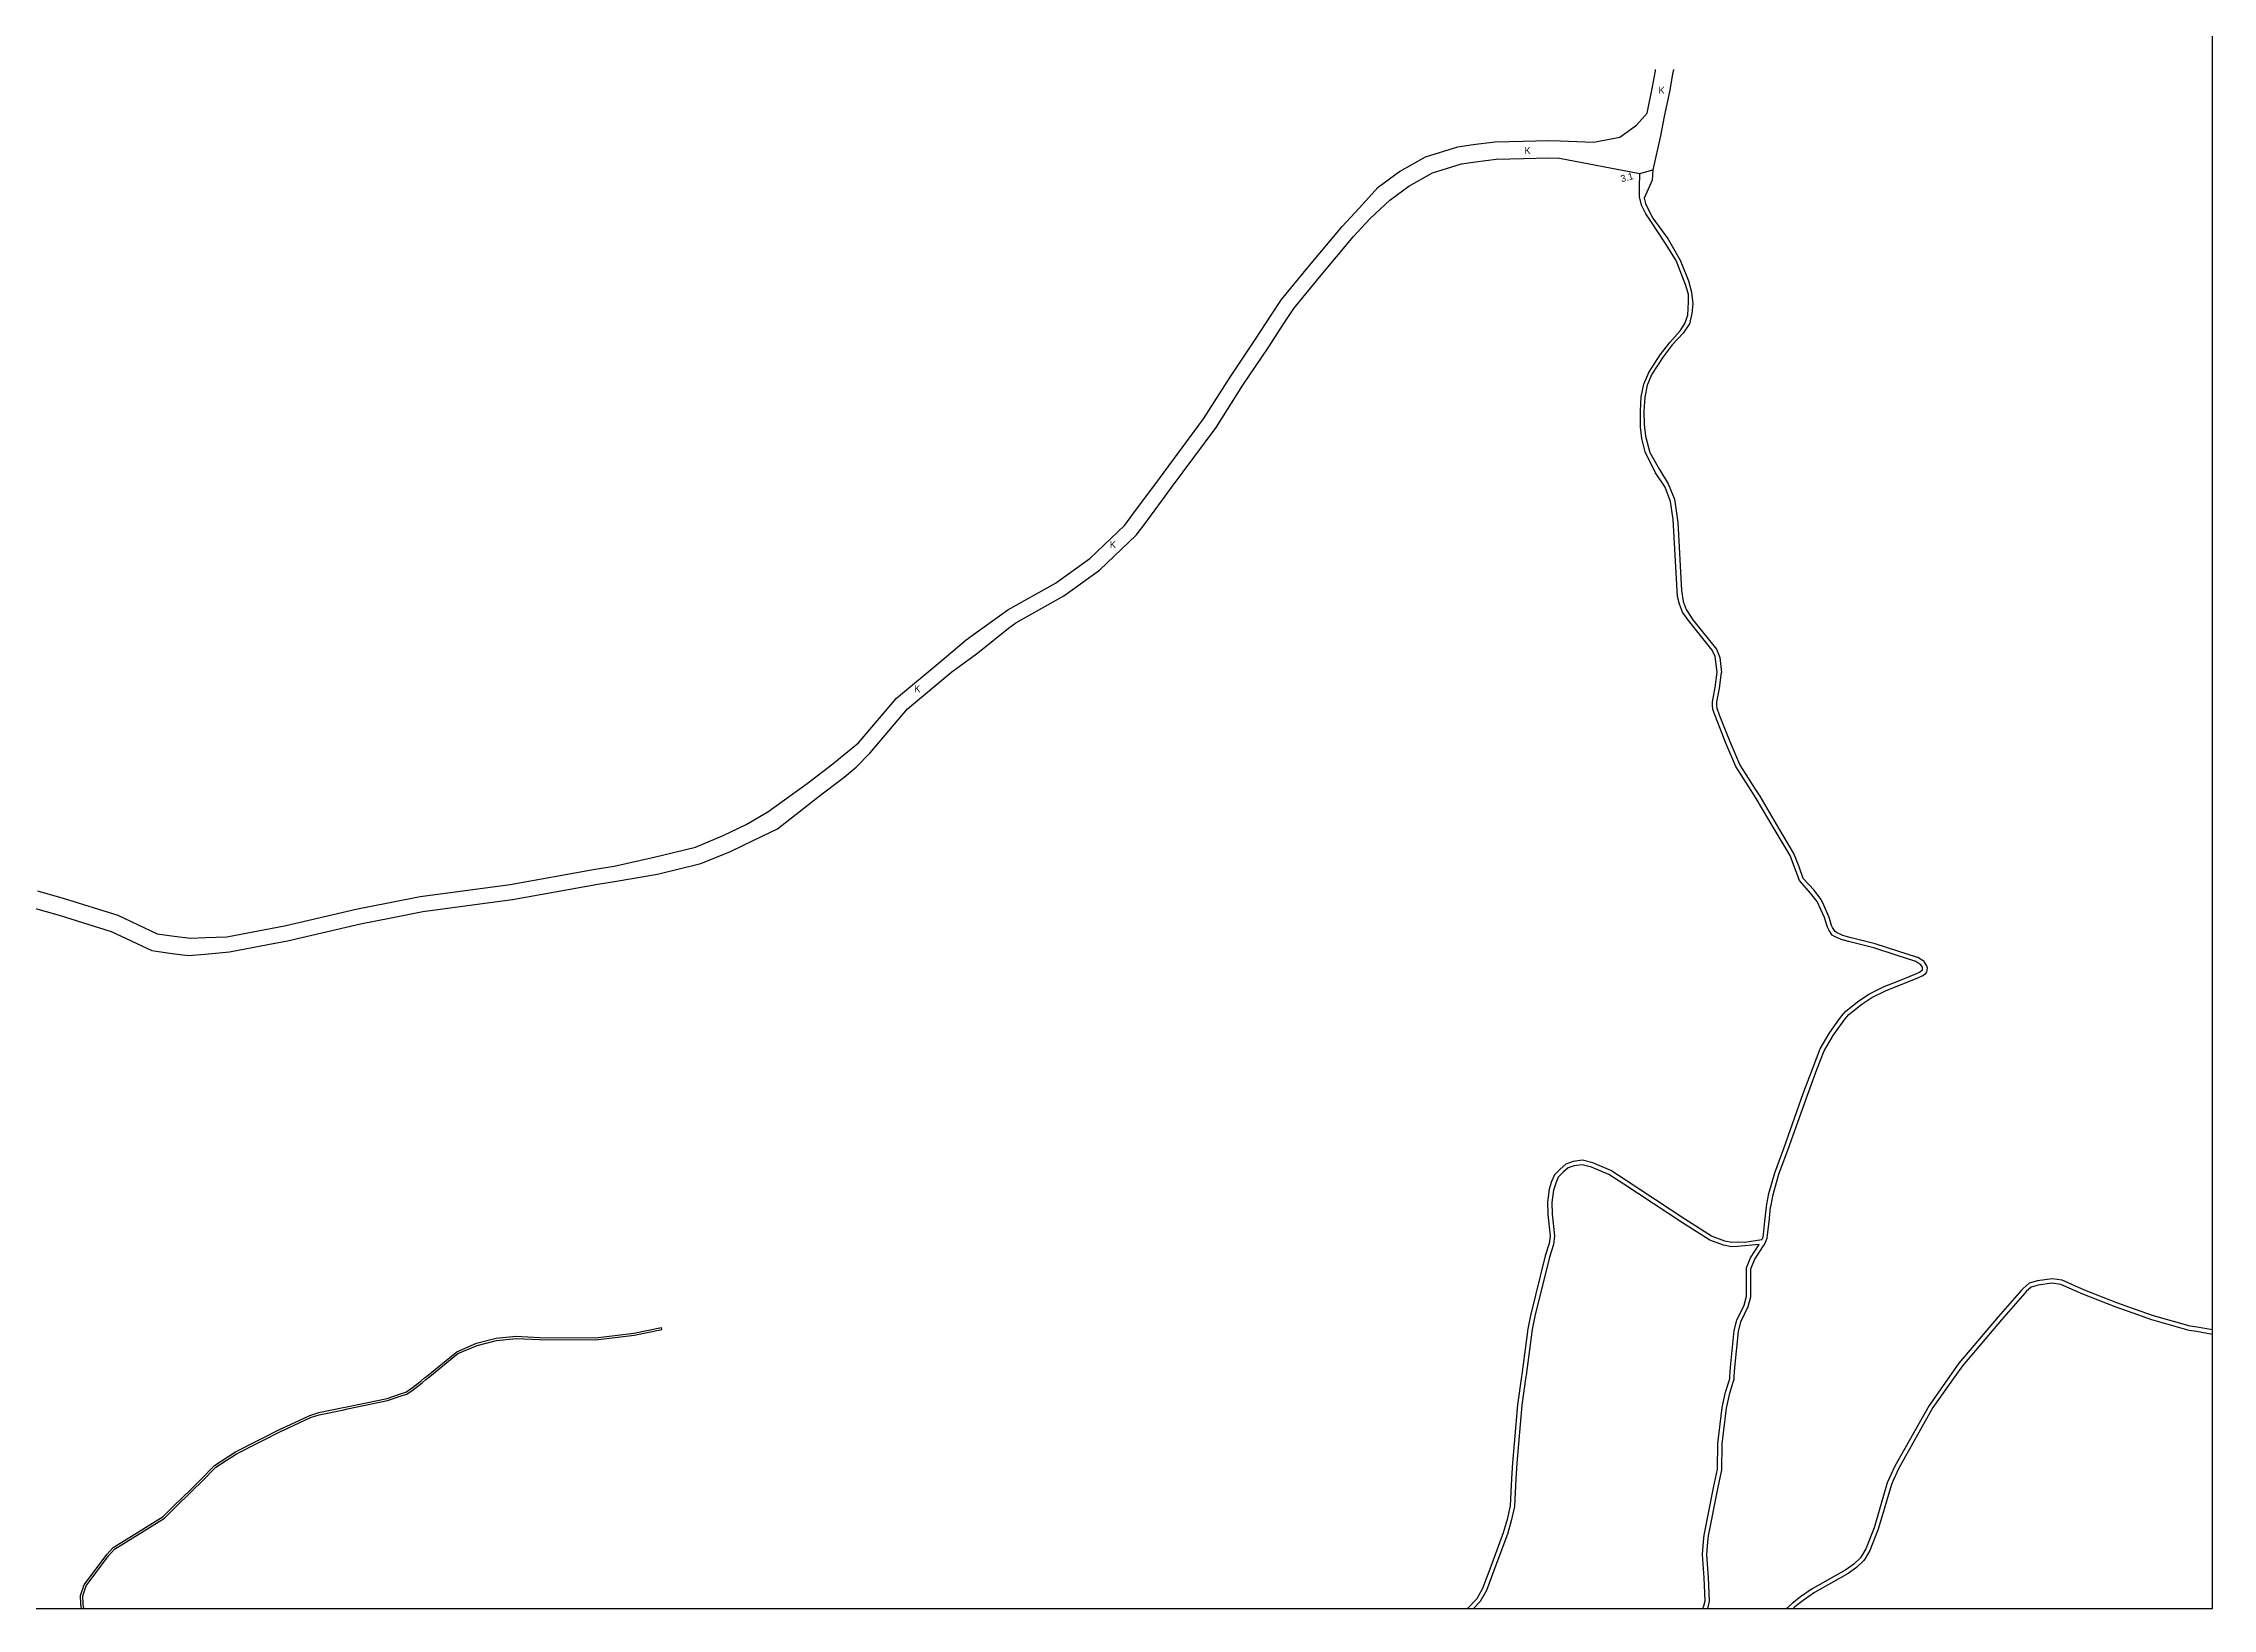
# Model space of a CAD drawing. Header units: metres. Extents: x 4000 to 8000, y -96000 to -93000.
# Drawn here: x 7502.2 to 8000, y -96000 to -95640.7 of the extents above; entities that cross this region are included whole.
import ezdxf

# ---------------------------------------------------------------- set-up
doc = ezdxf.new("R2010")
doc.units = ezdxf.units.M
doc.header["$LTSCALE"] = 2.5
for name, color, linetype in [('図郭', 7, 'Continuous'), ('幅員', 7, 'Continuous'), ('舗装', 7, 'Continuous'), ('道路', 7, 'Continuous')]:
    doc.layers.add(name, color=color, linetype=linetype)
doc.styles.get("Standard").update_dxf_attribs({"font": ''})
doc.styles.get('Standard').set_extended_font_data('@MS PGothic')

msp = doc.modelspace()

# ---------------------------------------------------------------- linework, layer by layer
at = {"layer": '図郭'}
msp.add_lwpolyline([(7200, -96000), (8000, -96000), (8000, -95400), (7200, -95400)], close=True, dxfattribs=at)
at = {"layer": '幅員'}
msp.add_lwpolyline([(7868.58, -95670.63), (7871.56, -95669.79)], dxfattribs=at)
at = {"layer": '道路'}
for points in [[(7500.82, -95835.22), (7506.98, -95837.02), (7519.26, -95840.83), (7528.29, -95845.11), (7532.25, -95845.66), (7535.93, -95846.12), (7539.38, -95845.92), (7544.28, -95845.78), (7553.07, -95844.14), (7557.52, -95843.31), (7574.27, -95839.41), (7581.3, -95838.01), (7588.69, -95836.55), (7605.34, -95834.3), (7609.32, -95833.77), (7628.82, -95830.3), (7633.18, -95829.56), (7642.34, -95827.51), (7651.82, -95825.19), (7658.22, -95822.54), (7663.47, -95820.01), (7668.45, -95817.12), (7677.47, -95810.62), (7683.35, -95806.09), (7686, -95803.92), (7689.23, -95801.28), (7697.96, -95791.03), (7708.47, -95782.27), (7713.96, -95777.63), (7717.02, -95775.43), (7721.65, -95772.09), (7723.5, -95770.76), (7734.49, -95764.6), (7742.34, -95758.94), (7750.35, -95751.31), (7752.2, -95748.81), (7758.3, -95740.6), (7768.44, -95726.9), (7774.54, -95717.31), (7780.36, -95708.66), (7783.96, -95703.09), (7786.35, -95699.51), (7792.35, -95692.17), (7800.25, -95682.78), (7804.12, -95678.58), (7808.54, -95673.76), (7813.37, -95670.17), (7819.39, -95666.78), (7826.76, -95664.48), (7830.28, -95663.97), (7835.26, -95663.32), (7841.77, -95663.16), (7847.61, -95663), (7850.24, -95663.1), (7857.89, -95663.37), (7863.99, -95662.24), (7867.82, -95659.49), (7870.25, -95656.74), (7871.49, -95650.72), (7872.14, -95647.03), (7872.19, -95646.73)], [(7876.25, -95646.73), (7876.08, -95647.72), (7875.42, -95651.47), (7874.17, -95657.51), (7873.29, -95661.99), (7871.56, -95669.79)], [(7499.88, -95839.12), (7505.86, -95840.86), (7517.8, -95844.56), (7527.13, -95848.98), (7531.73, -95849.63), (7535.45, -95850.1), (7539.36, -95849.78), (7544.92, -95849.22), (7553.72, -95847.58), (7558.24, -95846.73), (7575.01, -95842.83), (7581.98, -95841.45), (7589.27, -95840), (7605.81, -95837.77), (7609.86, -95837.23), (7629.42, -95833.75), (7633.76, -95833.01), (7643.15, -95831.43), (7653.06, -95829), (7659.86, -95826.19), (7665.21, -95823.61), (7670.71, -95821.01), (7679.92, -95813.78), (7685.95, -95809.14), (7688.74, -95806.84), (7691.9, -95803.55), (7700.49, -95793.47), (7710.68, -95784.99), (7716.3, -95780.88), (7717.02, -95780.3), (7723.7, -95774.93), (7725.39, -95773.71), (7736.37, -95767.56), (7744.58, -95761.64), (7752.98, -95753.64), (7755.01, -95750.9), (7761.11, -95742.69), (7771.32, -95728.88), (7777.47, -95719.22), (7783.28, -95710.58), (7786.86, -95705.04), (7789.17, -95701.6), (7795.05, -95694.4), (7802.88, -95685.09), (7806.7, -95680.94), (7811.17, -95676.72), (7815.56, -95673.53), (7820.99, -95670.47), (7827.64, -95668.39), (7830.82, -95667.93), (7835.57, -95667.31), (7841.87, -95667.16), (7847.59, -95667), (7850.09, -95667.1), (7868.58, -95670.63)], [(7896.53, -95915.37), (7896.84, -95914.71), (7896.9, -95914.09), (7897.21, -95911.09), (7897.59, -95907.74), (7897.69, -95907.17), (7898.16, -95904.68), (7899.53, -95900), (7901.65, -95894.18), (7906.06, -95881.79), (7908.27, -95875.93), (7909.94, -95871.53), (7912.04, -95868), (7913.24, -95866.26), (7914.86, -95864.01), (7915.85, -95862.9), (7918.82, -95860.47), (7921.24, -95858.91), (7924.65, -95857.23), (7927.97, -95855.9), (7931.9, -95854.33), (7932.75, -95853.95), (7933.43, -95853.38), (7933.44, -95853.36), (7933.45, -95852.78), (7933.44, -95852.76), (7933.07, -95852.25), (7931.89, -95851.5), (7931.74, -95851.42), (7931.64, -95851.37), (7927.42, -95850.02), (7922.25, -95848.36), (7916.41, -95846.91), (7914.77, -95846.43), (7913.22, -95845.76), (7912.73, -95845.4), (7911.99, -95844.37), (7911.64, -95843.61), (7911.1, -95841.87), (7910.93, -95841.34), (7909.22, -95837.69), (7907.76, -95835.75), (7905.2, -95832.9), (7904.16, -95830.07), (7903.02, -95827.14), (7899.61, -95821.41), (7895.29, -95814.03), (7894.14, -95812.25), (7890.58, -95806.74), (7888.33, -95801.38), (7885.94, -95795.25), (7885.3, -95793.59), (7885.27, -95792.63), (7885.24, -95791.9), (7885.88, -95788.57), (7886.3, -95785.05)], [(7890.24, -95946.71), (7890.37, -95944.67), (7891.22, -95936.36), (7891.76, -95934.14), (7893.44, -95930.66), (7894.01, -95928.44), (7894.01, -95925.93), (7894.01, -95925.7), (7894.03, -95922), (7894.88, -95919.92), (7896.78, -95916.97), (7897.13, -95916.43), (7897.81, -95914.98), (7897.89, -95914.2), (7898.21, -95911.2), (7898.57, -95907.89), (7898.67, -95907.36), (7899.14, -95904.92), (7900.48, -95900.31), (7902.59, -95894.52), (7907, -95882.13), (7909.21, -95876.29), (7910.84, -95871.98), (7912.92, -95868.49), (7914.06, -95866.83), (7915.65, -95864.63), (7916.55, -95863.63), (7919.48, -95861.24), (7921.76, -95859.76), (7925.06, -95858.15), (7928.34, -95856.83), (7932.36, -95855.23), (7933.35, -95854.78), (7934.22, -95854.21), (7934.44, -95853.91), (7934.58, -95853.01), (7934.44, -95852.43), (7933.86, -95851.59), (7933.77, -95851.5), (7932.33, -95850.58), (7932.06, -95850.46), (7927.73, -95849.06), (7922.53, -95847.4), (7916.72, -95845.96), (7915.17, -95845.5), (7913.72, -95844.84), (7913.41, -95844.6), (7912.77, -95843.67), (7912.56, -95843.19), (7912.05, -95841.57), (7911.86, -95840.98), (7910.47, -95837.85), (7910.08, -95837.17), (7908.53, -95835.12), (7906.07, -95832.38), (7905.1, -95829.72), (7903.93, -95826.7), (7900.48, -95820.9), (7896.14, -95813.51), (7894.98, -95811.71), (7891.47, -95806.27), (7889.26, -95801.01), (7886.87, -95794.89), (7886.29, -95793.39), (7886.26, -95792.6), (7886.24, -95791.98), (7886.87, -95788.72), (7887.3, -95785.12)], [(7896.53, -95915.37), (7892.66, -95915.94), (7890.93, -95915.9), (7889.64, -95915.93), (7888.04, -95915.62), (7885.04, -95914.53), (7878.9, -95910.6), (7865.45, -95901.74), (7861.94, -95899.44), (7857.81, -95897.69), (7855.41, -95897.09), (7853.28, -95897.41), (7851.6, -95897.97), (7850.29, -95899.1), (7848.97, -95900.42), (7848.31, -95901.99), (7847.99, -95902.96), (7847.74, -95903.74), (7847.34, -95906.69), (7847.41, -95909.52), (7847.96, -95914.4), (7847.74, -95916.19), (7846.85, -95919.04), (7843.47, -95932.69), (7842.88, -95935.78), (7841.45, -95946.25), (7841.39, -95946.71), (7840.5, -95953.2), (7839.33, -95966.52), (7839.13, -95970.15), (7838.79, -95976.42), (7838.1, -95979.58), (7837.21, -95982.62), (7834.59, -95989.69), (7832.46, -95995.41), (7831.14, -95997.76), (7829, -95999.99), (7828.98, -96000)], [(7895.94, -95916.43), (7890.99, -95916.9), (7889.56, -95916.93), (7887.77, -95916.58), (7884.59, -95915.43), (7878.35, -95911.44), (7864.9, -95902.57), (7861.47, -95900.32), (7857.49, -95898.64), (7855.36, -95898.11), (7853.51, -95898.39), (7852.1, -95898.86), (7850.97, -95899.83), (7849.81, -95900.99), (7849.25, -95902.33), (7848.94, -95903.27), (7848.72, -95903.96), (7848.34, -95906.75), (7848.41, -95909.45), (7848.97, -95914.4), (7848.73, -95916.4), (7847.81, -95919.31), (7844.44, -95932.91), (7843.87, -95935.94), (7842.44, -95946.39), (7842.4, -95946.71), (7841.49, -95953.32), (7840.32, -95966.59), (7840.13, -95970.2), (7839.78, -95976.55), (7839.07, -95979.83), (7838.16, -95982.94), (7835.52, -95990.04), (7833.37, -95995.83), (7831.95, -95998.36), (7830.37, -96000)], [(7889.24, -95946.71), (7889.37, -95944.59), (7890.23, -95936.19), (7890.81, -95933.8), (7892.49, -95930.32), (7893.01, -95928.32), (7893.01, -95925.93), (7893.01, -95925.69), (7893.04, -95921.81), (7893.98, -95919.45), (7895.94, -95916.43)], [(8000, -95936.04), (7996.47, -95935.43), (7994.86, -95935.15), (7986.4, -95932.76), (7982.1, -95931.23), (7978.01, -95929.78), (7970.59, -95926.88), (7965.44, -95924.63), (7963.15, -95924.29), (7959.79, -95924.76), (7957.89, -95925.28), (7956.5, -95926.49), (7956.15, -95926.9), (7950.77, -95933.04), (7941.78, -95943.66), (7939.62, -95946.7)], [(8000, -95937.05), (7996.3, -95936.42), (7994.64, -95936.13), (7986.09, -95933.71), (7981.76, -95932.18), (7977.66, -95930.72), (7970.21, -95927.8), (7965.16, -95925.6), (7963.14, -95925.3), (7960, -95925.75), (7958.37, -95926.19), (7957.21, -95927.2), (7956.9, -95927.56), (7951.52, -95933.69), (7942.57, -95944.27), (7940.85, -95946.7)], [(7590.1, -95946.71), (7597.06, -95941.03), (7601.58, -95939.1), (7606.12, -95937.96), (7610.67, -95937.46), (7616.08, -95937.74), (7628.89, -95937.84), (7633.97, -95937.2), (7637.72, -95936.77), (7644.06, -95935.48)], [(7590.89, -95946.71), (7597.32, -95941.46), (7601.74, -95939.58), (7606.21, -95938.45), (7610.68, -95937.97), (7616.06, -95938.24), (7628.92, -95938.34), (7634.03, -95937.69), (7637.8, -95937.26), (7644.16, -95935.97)], [(7644.16, -95935.97), (7644.06, -95935.48)], [(7510.98, -96000), (7510.8, -95999), (7510.73, -95996.99), (7511.54, -95994.55), (7516.79, -95987.54), (7518.24, -95986), (7525.04, -95981.76), (7529.68, -95978.85), (7531.98, -95976.56), (7536.18, -95972.47), (7538.18, -95970.53), (7541.44, -95967.17), (7546.27, -95964.03), (7556.86, -95958.65), (7556.91, -95958.62), (7563.35, -95955.66), (7565.38, -95955.02), (7571.02, -95953.86), (7571.87, -95953.69), (7581.07, -95951.75), (7584.35, -95950.64), (7585.37, -95950.3), (7586.88, -95949.26), (7588.8, -95947.8), (7589.66, -95947.06), (7590.1, -95946.71)], [(7511.48, -96000), (7511.3, -95998.94), (7511.23, -95997.06), (7511.99, -95994.79), (7517.17, -95987.86), (7518.56, -95986.39), (7525.3, -95982.18), (7530, -95979.24), (7532.33, -95976.91), (7536.53, -95972.83), (7538.53, -95970.88), (7541.76, -95967.56), (7546.52, -95964.46), (7557.08, -95959.1), (7557.12, -95959.08), (7563.52, -95956.13), (7565.51, -95955.5), (7571.12, -95954.35), (7571.97, -95954.18), (7581.2, -95952.23), (7584.51, -95951.12), (7585.6, -95950.75), (7587.17, -95949.67), (7589.12, -95948.19), (7589.98, -95947.44), (7590.89, -95946.71)], [(7882.98, -96000), (7883.28, -95999.38), (7883.53, -95998.19), (7883.33, -95992.92), (7882.92, -95987.61), (7883.2, -95984.57), (7883.33, -95983.14), (7885.49, -95972.31), (7886.37, -95968.02), (7886.47, -95962.1), (7887.45, -95953.85), (7888.22, -95950.31), (7889.05, -95947.69), (7889.21, -95947.18), (7889.24, -95946.71)], [(7884.09, -96000), (7884.23, -95999.7), (7884.54, -95998.28), (7884.33, -95992.86), (7883.92, -95987.62), (7884.19, -95984.66), (7884.32, -95983.28), (7886.47, -95972.5), (7887.37, -95968.13), (7887.47, -95962.17), (7888.44, -95954.02), (7889.19, -95950.56), (7890, -95947.99), (7890.2, -95947.37), (7890.24, -95946.71)], [(7939.62, -95946.7), (7934.93, -95953.34), (7927.09, -95967.34), (7925.79, -95970.17), (7925.34, -95971.13), (7922.32, -95981.44), (7920.45, -95986.25), (7919.44, -95987.95), (7919.2, -95988.35), (7917.65, -95989.79), (7915.86, -95991.08), (7911.79, -95993.38), (7908.13, -95995.46), (7905.41, -95997.3), (7903.54, -95998.8), (7903.49, -95998.84), (7902.23, -96000)], [(7940.85, -95946.7), (7935.78, -95953.87), (7927.98, -95967.79), (7926.69, -95970.59), (7926.28, -95971.49), (7923.27, -95981.76), (7921.35, -95986.69), (7920.26, -95988.52), (7919.99, -95988.99), (7918.28, -95990.57), (7916.4, -95991.92), (7912.28, -95994.25), (7908.66, -95996.31), (7906.01, -95998.11), (7904.16, -95999.59), (7904.15, -95999.6), (7903.71, -96000)]]:
    msp.add_lwpolyline(points, dxfattribs=at)
at = {"layer": '道路', "flags": 128}
for points in [[(7871.56, -95669.79), (7871.5, -95670.97), (7871.4, -95672.15), (7869.53, -95676.24), (7869.85, -95677.46), (7870.59, -95679.06), (7871.58, -95680.85), (7875.09, -95685.7), (7877.84, -95690.47), (7879.69, -95695.22), (7880.44, -95697.81), (7880.71, -95700.49), (7880.52, -95702.72), (7879.93, -95705.08), (7878.48, -95707.21), (7876.01, -95709.92), (7873.89, -95712.65), (7871.31, -95716.63), (7870.23, -95719.2), (7869.67, -95721.97), (7869.48, -95725.15), (7869.55, -95728.24), (7869.83, -95730.91), (7870.89, -95734.61), (7873.05, -95738.54), (7875.05, -95741.84), (7876.5, -95745.37), (7877.25, -95750.67), (7878.12, -95766.29), (7878.47, -95768.81), (7879.18, -95770.65), (7880.71, -95773.02), (7886.14, -95779.77), (7886.88, -95781.66), (7887.3, -95785.12)], [(7886.3, -95785.05), (7885.82, -95781.46), (7885.15, -95779.97), (7879.69, -95773.2), (7878.32, -95771.28), (7877.65, -95769.43), (7877.22, -95767.7), (7876.23, -95750.01), (7875.57, -95745.89), (7874.39, -95742.62), (7872.19, -95739.32), (7869.79, -95734.48), (7869.04, -95731.46), (7868.69, -95728.71), (7868.69, -95725.13), (7868.89, -95721.87), (7869.47, -95718.96), (7870.61, -95716.25), (7873.25, -95712.2), (7875.41, -95709.41), (7877.85, -95706.74), (7878.87, -95705.01), (7879.54, -95703.09), (7879.73, -95700.09), (7879.73, -95698.36), (7879.11, -95696.28), (7876.9, -95690.53), (7874.47, -95686.65), (7870.93, -95681.3), (7869.91, -95679.84), (7868.97, -95677.88), (7868.45, -95675.96), (7868.49, -95673.76), (7868.58, -95670.63)]]:
    msp.add_lwpolyline(points, dxfattribs=at)
at = {"layer": '道路'}
msp.add_point((7691.9, -95803.55), dxfattribs=at)

# ---------------------------------------------------------------- texts
at = {"layer": '幅員'}
msp.add_text('3.1', height=1.6, rotation=15.6945, dxfattribs=at).set_placement((7864.41, -95672.63))
at = {"layer": '舗装'}
for p in [(7872.85, -95652.3), (7842.09, -95666.13), (7746.93, -95756.57), (7702.04, -95789.65)]:
    msp.add_text('K', height=1.6, dxfattribs=at).set_placement(p)

doc.saveas('drawing.dxf')
